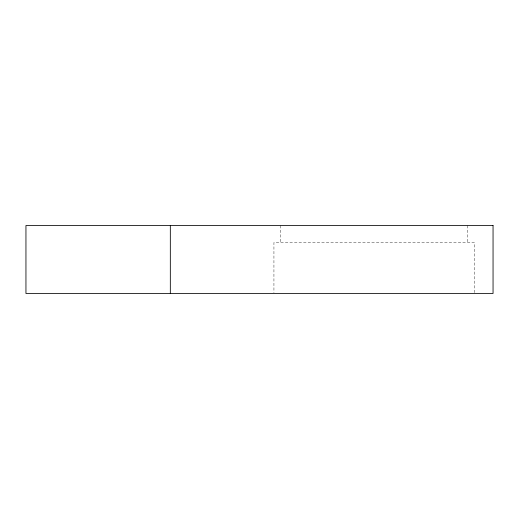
<?xml version="1.0" encoding="UTF-8"?>
<svg xmlns="http://www.w3.org/2000/svg" width="519" height="519" viewBox="0 0 519 519"><rect width="100%" height="100%" fill="white"/><g stroke="black" fill="none" stroke-linecap="round" stroke-linejoin="round"><path stroke-width="0.39" stroke-dasharray="2.6 1.95" d="M474.366 292.664L474.366 242.516L273.935 242.516L273.935 292.664M467.574 225.531L467.574 242.516M280.734 225.531L280.734 242.516"/><path stroke-width="0.78" d="M170.329 225.531L170.329 293.469M493.05 225.531L25.95 225.531L25.95 293.469L493.05 293.469L493.05 225.531"/></g></svg>
